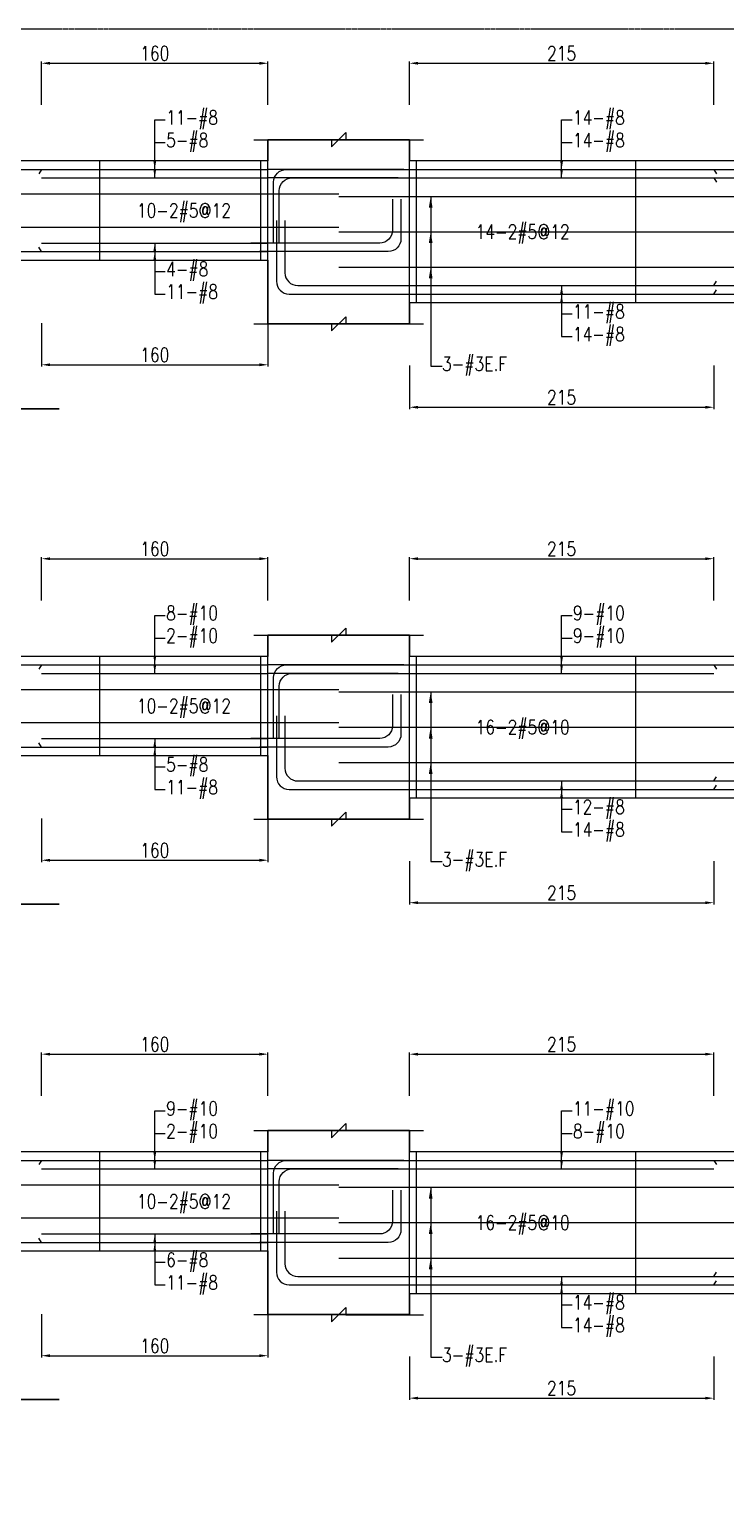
# Model space of a CAD drawing. Header units: millimetres. Extents: x 0 to 84580, y -12276 to 4373.
# Drawn here: x 30767 to 31260, y -2034 to -1000 of the extents above; entities that cross this region are included whole.
import ezdxf
from ezdxf.enums import TextEntityAlignment as Align

# ---------------------------------------------------------------- set-up
doc = ezdxf.new("R2010")
doc.units = ezdxf.units.MM
doc.header["$MEASUREMENT"] = 0
doc.linetypes.add('CENTER', pattern=[2, 1.25, -0.25, 0.25, -0.25])
for name, color, linetype in [('S-DIM', 2, 'Continuous'), ('S-GRID', 1, 'CENTER'), ('S-LEADER', 2, 'Continuous'), ('S-RC', 130, 'Continuous'), ('S-REINF', 6, 'Continuous'), ('S-TEXT', 2, 'Continuous')]:
    doc.layers.add(name, color=color, linetype=linetype)
doc.styles.add('CS4', font='romans.shx', dxfattribs={"width": 0.8, "bigfont": 'lsp.shx'})
doc.styles.get("Standard").update_dxf_attribs({"font": 'arial.ttf'})
doc.dimstyles.new('ISO-25', dxfattribs={"dimtxt": 2.5, "dimasz": 2.5, "dimexe": 1.25, "dimexo": 0.625, "dimtad": 1, "dimtxsty": 'Standard', "dimcen": 2.5, "dimadec": 0, "dimazin": 0, "dimtfac": 1, "dimtmove": 0, "dimatfit": 3, "dimfxl": 0, "dimarcsym": 0})

# ---------------------------------------------------------------- blocks, each defined once
blk = doc.blocks.new('*D836')
at = {"layer": 'DEFPOINTS', "color": 0, "transparency": 16777216}
for p in [(30936.1, -1724), (30776.1, -1754), (30936.1, -1754)]:
    blk.add_point(p, dxfattribs=at)
at = {"layer": 'S-DIM', "color": 0, "lineweight": -2, "transparency": 16777216}
for p, q in [((30776.1, -1753.4), (30776.1, -1722.8)), ((30782.1, -1724), (30930.1, -1724)), ((30936.1, -1753.4), (30936.1, -1722.8))]:
    blk.add_line(p, q, dxfattribs=at)
at = {"layer": 'S-DIM', "color": 0, "transparency": 16777216}
for points in [[(30782.1, -1723), (30782.1, -1725), (30776.1, -1724)], [(30930.1, -1723), (30930.1, -1725), (30936.1, -1724)]]:
    blk.add_solid(points, dxfattribs=at)
at = {"layer": 'S-DIM', "color": 0, "transparency": 16777216, "insert": (30856.1, -1717), "char_height": 10, "attachment_point": 5, "style": 'CS4'}
blk.add_mtext('160', dxfattribs=at)
blk = doc.blocks.new('*D838')
at = {"layer": 'DEFPOINTS', "color": 0, "transparency": 16777216}
for p in [(30776.1, -1907), (30936.1, -1907), (30936.1, -1937)]:
    blk.add_point(p, dxfattribs=at)
at = {"layer": 'S-DIM', "color": 0, "lineweight": -2, "transparency": 16777216}
for p, q in [((30776.1, -1907.6), (30776.1, -1938.3)), ((30936.1, -1907.6), (30936.1, -1938.3)), ((30782.1, -1937), (30930.1, -1937))]:
    blk.add_line(p, q, dxfattribs=at)
at = {"layer": 'S-DIM', "color": 0, "transparency": 16777216}
for points in [[(30782.1, -1936), (30782.1, -1938), (30776.1, -1937)], [(30930.1, -1936), (30930.1, -1938), (30936.1, -1937)]]:
    blk.add_solid(points, dxfattribs=at)
at = {"layer": 'S-DIM', "color": 0, "transparency": 16777216, "insert": (30856.1, -1930), "char_height": 10, "attachment_point": 5, "style": 'CS4'}
blk.add_mtext('160', dxfattribs=at)
blk = doc.blocks.new('*D840')
at = {"layer": 'DEFPOINTS', "color": 0, "transparency": 16777216}
for p in [(30936.1, -1374), (30776.1, -1404), (30936.1, -1404)]:
    blk.add_point(p, dxfattribs=at)
at = {"layer": 'S-DIM', "color": 0, "lineweight": -2, "transparency": 16777216}
for p, q in [((30776.1, -1403.4), (30776.1, -1372.8)), ((30782.1, -1374), (30930.1, -1374)), ((30936.1, -1403.4), (30936.1, -1372.8))]:
    blk.add_line(p, q, dxfattribs=at)
at = {"layer": 'S-DIM', "color": 0, "transparency": 16777216}
for points in [[(30782.1, -1373), (30782.1, -1375), (30776.1, -1374)], [(30930.1, -1373), (30930.1, -1375), (30936.1, -1374)]]:
    blk.add_solid(points, dxfattribs=at)
at = {"layer": 'S-DIM', "color": 0, "transparency": 16777216, "insert": (30856.1, -1367), "char_height": 10, "attachment_point": 5, "style": 'CS4'}
blk.add_mtext('160', dxfattribs=at)
blk = doc.blocks.new('*D842')
at = {"layer": 'DEFPOINTS', "color": 0, "transparency": 16777216}
for p in [(30776.1, -1557), (30936.1, -1557), (30936.1, -1587)]:
    blk.add_point(p, dxfattribs=at)
at = {"layer": 'S-DIM', "color": 0, "lineweight": -2, "transparency": 16777216}
for p, q in [((30776.1, -1557.6), (30776.1, -1588.3)), ((30936.1, -1557.6), (30936.1, -1588.3)), ((30782.1, -1587), (30930.1, -1587))]:
    blk.add_line(p, q, dxfattribs=at)
at = {"layer": 'S-DIM', "color": 0, "transparency": 16777216}
for points in [[(30782.1, -1586), (30782.1, -1588), (30776.1, -1587)], [(30930.1, -1586), (30930.1, -1588), (30936.1, -1587)]]:
    blk.add_solid(points, dxfattribs=at)
at = {"layer": 'S-DIM', "color": 0, "transparency": 16777216, "insert": (30856.1, -1580), "char_height": 10, "attachment_point": 5, "style": 'CS4'}
blk.add_mtext('160', dxfattribs=at)
blk = doc.blocks.new('*D844')
at = {"layer": 'DEFPOINTS', "color": 0, "transparency": 16777216}
for p in [(30936.1, -1024), (30776.1, -1054), (30936.1, -1054)]:
    blk.add_point(p, dxfattribs=at)
at = {"layer": 'S-DIM', "color": 0, "lineweight": -2, "transparency": 16777216}
for p, q in [((30776.1, -1053.4), (30776.1, -1022.8)), ((30782.1, -1024), (30930.1, -1024)), ((30936.1, -1053.4), (30936.1, -1022.8))]:
    blk.add_line(p, q, dxfattribs=at)
at = {"layer": 'S-DIM', "color": 0, "transparency": 16777216}
for points in [[(30782.1, -1023), (30782.1, -1025), (30776.1, -1024)], [(30930.1, -1023), (30930.1, -1025), (30936.1, -1024)]]:
    blk.add_solid(points, dxfattribs=at)
at = {"layer": 'S-DIM', "color": 0, "transparency": 16777216, "insert": (30856.1, -1017), "char_height": 10, "attachment_point": 5, "style": 'CS4'}
blk.add_mtext('160', dxfattribs=at)
blk = doc.blocks.new('*D854')
at = {"layer": 'DEFPOINTS', "color": 0, "transparency": 16777216}
for p in [(30776.1, -1207), (30936.1, -1207), (30936.1, -1237)]:
    blk.add_point(p, dxfattribs=at)
at = {"layer": 'S-DIM', "color": 0, "lineweight": -2, "transparency": 16777216}
for p, q in [((30776.1, -1207.6), (30776.1, -1238.3)), ((30936.1, -1207.6), (30936.1, -1238.3)), ((30782.1, -1237), (30930.1, -1237))]:
    blk.add_line(p, q, dxfattribs=at)
at = {"layer": 'S-DIM', "color": 0, "transparency": 16777216}
for points in [[(30782.1, -1236), (30782.1, -1238), (30776.1, -1237)], [(30930.1, -1236), (30930.1, -1238), (30936.1, -1237)]]:
    blk.add_solid(points, dxfattribs=at)
at = {"layer": 'S-DIM', "color": 0, "transparency": 16777216, "insert": (30856.1, -1230), "char_height": 10, "attachment_point": 5, "style": 'CS4'}
blk.add_mtext('160', dxfattribs=at)
blk = doc.blocks.new('*D863')
at = {"layer": 'DEFPOINTS', "color": 0, "transparency": 16777216}
for p in [(31251.1, -1724), (31036.1, -1754), (31251.1, -1754)]:
    blk.add_point(p, dxfattribs=at)
at = {"layer": 'S-DIM', "color": 0, "lineweight": -2, "transparency": 16777216}
for p, q in [((31036.1, -1753.4), (31036.1, -1722.8)), ((31042.1, -1724), (31245.1, -1724)), ((31251.1, -1753.4), (31251.1, -1722.8))]:
    blk.add_line(p, q, dxfattribs=at)
at = {"layer": 'S-DIM', "color": 0, "transparency": 16777216}
for points in [[(31042.1, -1723), (31042.1, -1725), (31036.1, -1724)], [(31245.1, -1723), (31245.1, -1725), (31251.1, -1724)]]:
    blk.add_solid(points, dxfattribs=at)
at = {"layer": 'S-DIM', "color": 0, "transparency": 16777216, "insert": (31143.6, -1717), "char_height": 10, "attachment_point": 5, "style": 'CS4'}
blk.add_mtext('215', dxfattribs=at)
blk = doc.blocks.new('*D865')
at = {"layer": 'DEFPOINTS', "color": 0, "transparency": 16777216}
for p in [(31036.1, -1937), (31251.1, -1937), (31251.1, -1967)]:
    blk.add_point(p, dxfattribs=at)
at = {"layer": 'S-DIM', "color": 0, "lineweight": -2, "transparency": 16777216}
for p, q in [((31036.1, -1937.6), (31036.1, -1968.3)), ((31251.1, -1937.6), (31251.1, -1968.3)), ((31042.1, -1967), (31245.1, -1967))]:
    blk.add_line(p, q, dxfattribs=at)
at = {"layer": 'S-DIM', "color": 0, "transparency": 16777216}
for points in [[(31042.1, -1966), (31042.1, -1968), (31036.1, -1967)], [(31245.1, -1966), (31245.1, -1968), (31251.1, -1967)]]:
    blk.add_solid(points, dxfattribs=at)
at = {"layer": 'S-DIM', "color": 0, "transparency": 16777216, "insert": (31143.6, -1960), "char_height": 10, "attachment_point": 5, "style": 'CS4'}
blk.add_mtext('215', dxfattribs=at)
blk = doc.blocks.new('*D867')
at = {"layer": 'DEFPOINTS', "color": 0, "transparency": 16777216}
for p in [(31251.1, -1374), (31036.1, -1404), (31251.1, -1404)]:
    blk.add_point(p, dxfattribs=at)
at = {"layer": 'S-DIM', "color": 0, "lineweight": -2, "transparency": 16777216}
for p, q in [((31036.1, -1403.4), (31036.1, -1372.8)), ((31042.1, -1374), (31245.1, -1374)), ((31251.1, -1403.4), (31251.1, -1372.8))]:
    blk.add_line(p, q, dxfattribs=at)
at = {"layer": 'S-DIM', "color": 0, "transparency": 16777216}
for points in [[(31042.1, -1373), (31042.1, -1375), (31036.1, -1374)], [(31245.1, -1373), (31245.1, -1375), (31251.1, -1374)]]:
    blk.add_solid(points, dxfattribs=at)
at = {"layer": 'S-DIM', "color": 0, "transparency": 16777216, "insert": (31143.6, -1367), "char_height": 10, "attachment_point": 5, "style": 'CS4'}
blk.add_mtext('215', dxfattribs=at)
blk = doc.blocks.new('*D877')
at = {"layer": 'DEFPOINTS', "color": 0, "transparency": 16777216}
for p in [(31036.1, -1587), (31251.1, -1587), (31251.1, -1617)]:
    blk.add_point(p, dxfattribs=at)
at = {"layer": 'S-DIM', "color": 0, "lineweight": -2, "transparency": 16777216}
for p, q in [((31036.1, -1587.6), (31036.1, -1618.3)), ((31251.1, -1587.6), (31251.1, -1618.3)), ((31042.1, -1617), (31245.1, -1617))]:
    blk.add_line(p, q, dxfattribs=at)
at = {"layer": 'S-DIM', "color": 0, "transparency": 16777216}
for points in [[(31042.1, -1616), (31042.1, -1618), (31036.1, -1617)], [(31245.1, -1616), (31245.1, -1618), (31251.1, -1617)]]:
    blk.add_solid(points, dxfattribs=at)
at = {"layer": 'S-DIM', "color": 0, "transparency": 16777216, "insert": (31143.6, -1610), "char_height": 10, "attachment_point": 5, "style": 'CS4'}
blk.add_mtext('215', dxfattribs=at)
blk = doc.blocks.new('*D879')
at = {"layer": 'DEFPOINTS', "color": 0, "transparency": 16777216}
for p in [(31251.1, -1024), (31036.1, -1054), (31251.1, -1054)]:
    blk.add_point(p, dxfattribs=at)
at = {"layer": 'S-DIM', "color": 0, "lineweight": -2, "transparency": 16777216}
for p, q in [((31036.1, -1053.4), (31036.1, -1022.8)), ((31042.1, -1024), (31245.1, -1024)), ((31251.1, -1053.4), (31251.1, -1022.8))]:
    blk.add_line(p, q, dxfattribs=at)
at = {"layer": 'S-DIM', "color": 0, "transparency": 16777216}
for points in [[(31042.1, -1023), (31042.1, -1025), (31036.1, -1024)], [(31245.1, -1023), (31245.1, -1025), (31251.1, -1024)]]:
    blk.add_solid(points, dxfattribs=at)
at = {"layer": 'S-DIM', "color": 0, "transparency": 16777216, "insert": (31143.6, -1017), "char_height": 10, "attachment_point": 5, "style": 'CS4'}
blk.add_mtext('215', dxfattribs=at)
blk = doc.blocks.new('*D881')
at = {"layer": 'DEFPOINTS', "color": 0, "transparency": 16777216}
for p in [(31036.1, -1237), (31251.1, -1237), (31251.1, -1267)]:
    blk.add_point(p, dxfattribs=at)
at = {"layer": 'S-DIM', "color": 0, "lineweight": -2, "transparency": 16777216}
for p, q in [((31036.1, -1237.6), (31036.1, -1268.3)), ((31251.1, -1237.6), (31251.1, -1268.3)), ((31042.1, -1267), (31245.1, -1267))]:
    blk.add_line(p, q, dxfattribs=at)
at = {"layer": 'S-DIM', "color": 0, "transparency": 16777216}
for points in [[(31042.1, -1266), (31042.1, -1268), (31036.1, -1267)], [(31245.1, -1266), (31245.1, -1268), (31251.1, -1267)]]:
    blk.add_solid(points, dxfattribs=at)
at = {"layer": 'S-DIM', "color": 0, "transparency": 16777216, "insert": (31143.6, -1260), "char_height": 10, "attachment_point": 5, "style": 'CS4'}
blk.add_mtext('215', dxfattribs=at)

msp = doc.modelspace()

# ---------------------------------------------------------------- linework, layer by layer
at = {"layer": 'S-GRID'}
msp.add_lwpolyline([(29374, -3069), (32603, -3069), (32603, -1000), (29374, -1000), (29374, -3069)], dxfattribs=at)
at = {"layer": 'S-RC'}
for points in [[(30926.096, -1078.007), (30981.096, -1078.018), (30981.095, -1083.018), (30991.097, -1073.02), (30991.096, -1078.02), (31046.096, -1078.031)], [(30926.096, -1078.007), (30981.096, -1078.018), (30981.095, -1083.018), (30991.097, -1073.02), (30991.096, -1078.02), (31046.096, -1078.031)], [(30936.096, -1163.007), (30936.096, -1208.007), (31036.096, -1208.007), (31036.096, -1078.007), (30936.096, -1078.007), (30936.096, -1093.007)], [(31036.096, -1193.007), (31036.096, -1208.007), (30936.096, -1208.007), (30936.096, -1078.007), (31036.096, -1078.007), (31036.096, -1093.007)], [(30936.096, -1093.007), (30461.096, -1093.007)], [(31676.096, -1093.007), (31036.096, -1093.007)], [(30461.096, -1163.007), (30936.096, -1163.007)], [(31036.096, -1193.007), (31676.096, -1193.007)], [(30926.096, -1208.007), (30981.096, -1208.018), (30981.095, -1213.018), (30991.097, -1203.02), (30991.096, -1208.02), (31046.096, -1208.031)], [(30926.096, -1208.007), (30981.096, -1208.018), (30981.095, -1213.018), (30991.097, -1203.02), (30991.096, -1208.02), (31046.096, -1208.031)], [(30698.596, -1268.007), (30788.596, -1268.007), (30608.596, -1268.007)], [(30926.096, -1428.007), (30981.096, -1428.018), (30981.095, -1433.018), (30991.097, -1423.02), (30991.096, -1428.02), (31046.096, -1428.031)], [(30926.096, -1428.007), (30981.096, -1428.018), (30981.095, -1433.018), (30991.097, -1423.02), (30991.096, -1428.02), (31046.096, -1428.031)], [(30936.096, -1513.007), (30936.096, -1558.007), (31036.096, -1558.007), (31036.096, -1428.007), (30936.096, -1428.007), (30936.096, -1443.007)], [(31036.096, -1543.007), (31036.096, -1558.007), (30936.096, -1558.007), (30936.096, -1428.007), (31036.096, -1428.007), (31036.096, -1443.007)], [(30936.096, -1443.007), (30461.096, -1443.007)], [(31676.096, -1443.007), (31036.096, -1443.007)], [(30461.096, -1513.007), (30936.096, -1513.007)], [(31036.096, -1543.007), (31676.096, -1543.007)], [(30926.096, -1558.007), (30981.096, -1558.018), (30981.095, -1563.018), (30991.097, -1553.02), (30991.096, -1558.02), (31046.096, -1558.031)], [(30926.096, -1558.007), (30981.096, -1558.018), (30981.095, -1563.018), (30991.097, -1553.02), (30991.096, -1558.02), (31046.096, -1558.031)], [(30698.596, -1618.007), (30788.596, -1618.007), (30608.596, -1618.007)], [(30926.096, -1778.007), (30981.096, -1778.018), (30981.095, -1783.018), (30991.097, -1773.02), (30991.096, -1778.02), (31046.096, -1778.031)], [(30926.096, -1778.007), (30981.096, -1778.018), (30981.095, -1783.018), (30991.097, -1773.02), (30991.096, -1778.02), (31046.096, -1778.031)], [(30936.096, -1863.007), (30936.096, -1908.007), (31036.096, -1908.007), (31036.096, -1778.007), (30936.096, -1778.007), (30936.096, -1793.007)], [(31036.096, -1893.007), (31036.096, -1908.007), (30936.096, -1908.007), (30936.096, -1778.007), (31036.096, -1778.007), (31036.096, -1793.007)], [(30936.096, -1793.007), (30461.096, -1793.007)], [(31676.096, -1793.007), (31036.096, -1793.007)], [(30461.096, -1863.007), (30936.096, -1863.007)], [(31036.096, -1893.007), (31676.096, -1893.007)], [(30926.096, -1908.007), (30981.096, -1908.018), (30981.095, -1913.018), (30991.097, -1903.02), (30991.096, -1908.02), (31046.096, -1908.031)], [(30926.096, -1908.007), (30981.096, -1908.018), (30981.095, -1913.018), (30991.097, -1903.02), (30991.096, -1908.02), (31046.096, -1908.031)], [(30698.596, -1968.007), (30788.596, -1968.007), (30608.596, -1968.007)]]:
    msp.add_lwpolyline(points, dxfattribs=at)
at = {"layer": 'S-REINF', "color": 1}
for points in [[(30817.346, -1163.007), (30817.346, -1093.007)], [(30931.096, -1163.007), (30931.096, -1093.007)], [(31041.096, -1193.007), (31041.096, -1093.007)], [(31196.096, -1193.007), (31196.096, -1093.007)], [(30411.096, -1116.34), (30986.096, -1116.34)], [(30986.096, -1118.007), (31726.096, -1118.007)], [(30411.096, -1139.674), (30986.096, -1139.674)], [(30986.096, -1143.007), (31726.096, -1143.007)], [(30986.096, -1168.007), (31726.096, -1168.007)], [(30817.346, -1513.007), (30817.346, -1443.007)], [(30931.096, -1513.007), (30931.096, -1443.007)], [(31041.096, -1543.007), (31041.096, -1443.007)], [(31196.096, -1543.007), (31196.096, -1443.007)], [(30411.096, -1466.34), (30986.096, -1466.34)], [(30986.096, -1468.007), (31726.096, -1468.007)], [(30411.096, -1489.674), (30986.096, -1489.674)], [(30986.096, -1493.007), (31726.096, -1493.007)], [(30986.096, -1518.007), (31726.096, -1518.007)], [(30817.346, -1863.007), (30817.346, -1793.007)], [(30931.096, -1863.007), (30931.096, -1793.007)], [(31041.096, -1893.007), (31041.096, -1793.007)], [(31196.096, -1893.007), (31196.096, -1793.007)], [(30411.096, -1816.34), (30986.096, -1816.34)], [(30986.096, -1818.007), (31726.096, -1818.007)], [(30411.096, -1839.674), (30986.096, -1839.674)], [(30986.096, -1843.007), (31726.096, -1843.007)], [(30986.096, -1868.007), (31726.096, -1868.007)]]:
    msp.add_lwpolyline(points, dxfattribs=at)
at = {"layer": 'S-REINF'}
for points in [[(30621.096, -1099.007), (30776.096, -1099.007)], [(30776.096, -1099.007), (30774.096, -1102.007)], [(30776.096, -1099.007), (30936.096, -1099.007)], [(30776.096, -1105.007), (30936.096, -1105.007)], [(31032.096, -1099.007), (30936.096, -1099.007)], [(31028.096, -1105.007), (30936.096, -1105.007)], [(31036.096, -1099.007), (31251.096, -1099.007)], [(31036.096, -1105.007), (31251.096, -1105.007)], [(31251.096, -1099.007), (31253.096, -1102.007)], [(31251.096, -1099.007), (31461.096, -1099.007)], [(31251.096, -1105.007), (31253.096, -1108.007)], [(31251.096, -1105.007), (31461.096, -1105.007)], [(30621.096, -1157.007), (30776.096, -1157.007)], [(30776.096, -1157.007), (30774.096, -1154.007)], [(30776.096, -1151.007), (30936.096, -1151.007)], [(30776.096, -1157.007), (30936.096, -1157.007)], [(31251.096, -1181.007), (31253.096, -1178.007)], [(31036.096, -1181.007), (31251.096, -1181.007)], [(31036.096, -1187.007), (31251.096, -1187.007)], [(31251.096, -1181.007), (31461.096, -1181.007)], [(31251.096, -1187.007), (31253.096, -1184.007)], [(31251.096, -1187.007), (31461.096, -1187.007)], [(30621.096, -1449.007), (30776.096, -1449.007)], [(30776.096, -1449.007), (30774.096, -1452.007)], [(30776.096, -1449.007), (30936.096, -1449.007)], [(30776.096, -1455.007), (30936.096, -1455.007)], [(31032.096, -1449.007), (30936.096, -1449.007)], [(31028.096, -1455.007), (30936.096, -1455.007)], [(31036.096, -1449.007), (31251.096, -1449.007)], [(31036.096, -1455.007), (31251.096, -1455.007)], [(31251.096, -1449.007), (31253.096, -1452.007)], [(31251.096, -1449.007), (31461.096, -1449.007)], [(30621.096, -1507.007), (30776.096, -1507.007)], [(30776.096, -1507.007), (30774.096, -1504.007)], [(30776.096, -1501.007), (30936.096, -1501.007)], [(30776.096, -1507.007), (30936.096, -1507.007)], [(31036.096, -1531.007), (31251.096, -1531.007)], [(31251.096, -1531.007), (31253.096, -1528.007)], [(31251.096, -1531.007), (31461.096, -1531.007)], [(31036.096, -1537.007), (31251.096, -1537.007)], [(31251.096, -1537.007), (31253.096, -1534.007)], [(31251.096, -1537.007), (31461.096, -1537.007)], [(30621.096, -1799.007), (30776.096, -1799.007)], [(30776.096, -1799.007), (30774.096, -1802.007)], [(30776.096, -1799.007), (30936.096, -1799.007)], [(31032.096, -1799.007), (30936.096, -1799.007)], [(31036.096, -1799.007), (31251.096, -1799.007)], [(31251.096, -1799.007), (31253.096, -1802.007)], [(31251.096, -1799.007), (31461.096, -1799.007)], [(30776.096, -1805.007), (30936.096, -1805.007)], [(31028.096, -1805.007), (30936.096, -1805.007)], [(31036.096, -1805.007), (31251.096, -1805.007)], [(30776.096, -1851.007), (30936.096, -1851.007)], [(30621.096, -1857.007), (30776.096, -1857.007)], [(30776.096, -1857.007), (30774.096, -1854.007)], [(30776.096, -1857.007), (30936.096, -1857.007)], [(31036.096, -1881.007), (31251.096, -1881.007)], [(31251.096, -1881.007), (31253.096, -1878.007)], [(31251.096, -1881.007), (31461.096, -1881.007)], [(31036.096, -1887.007), (31251.096, -1887.007)], [(31251.096, -1887.007), (31253.096, -1884.007)], [(31251.096, -1887.007), (31461.096, -1887.007)]]:
    msp.add_lwpolyline(points, dxfattribs=at)
for points in [[(30940.096, -1151.007), (30940.096, -1108.007, -0.41421356), (30949.096, -1099.007), (31036.096, -1099.007)], [(30944.096, -1151.007), (30944.096, -1114.007, -0.41421356), (30953.096, -1105.007), (31036.096, -1105.007)], [(31024.096, -1120.007), (31024.096, -1142.007, -0.41421356), (31015.096, -1151.007), (30924.096, -1151.007)], [(31030.096, -1120.007), (31030.096, -1148.007, -0.41421356), (31021.096, -1157.007), (30930.096, -1157.007)], [(30942.096, -1135.007), (30942.096, -1178.007, 0.41421356), (30951.096, -1187.007), (31036.096, -1187.007)], [(30948.096, -1135.007), (30948.096, -1172.007, 0.41421356), (30957.096, -1181.007), (31036.096, -1181.007)], [(30940.096, -1501.007), (30940.096, -1458.007, -0.41421356), (30949.096, -1449.007), (31036.096, -1449.007)], [(30944.096, -1501.007), (30944.096, -1464.007, -0.41421356), (30953.096, -1455.007), (31036.096, -1455.007)], [(31024.096, -1470.007), (31024.096, -1492.007, -0.41421356), (31015.096, -1501.007), (30924.096, -1501.007)], [(31030.096, -1470.007), (31030.096, -1498.007, -0.41421356), (31021.096, -1507.007), (30930.096, -1507.007)], [(30942.096, -1485.007), (30942.096, -1528.007, 0.41421356), (30951.096, -1537.007), (31036.096, -1537.007)], [(30948.096, -1485.007), (30948.096, -1522.007, 0.41421356), (30957.096, -1531.007), (31036.096, -1531.007)], [(30940.096, -1851.007), (30940.096, -1808.007, -0.41421356), (30949.096, -1799.007), (31036.096, -1799.007)], [(30944.096, -1851.007), (30944.096, -1814.007, -0.41421356), (30953.096, -1805.007), (31036.096, -1805.007)], [(31024.096, -1820.007), (31024.096, -1842.007, -0.41421356), (31015.096, -1851.007), (30924.096, -1851.007)], [(31030.096, -1820.007), (31030.096, -1848.007, -0.41421356), (31021.096, -1857.007), (30930.096, -1857.007)], [(30942.096, -1835.007), (30942.096, -1878.007, 0.41421356), (30951.096, -1887.007), (31036.096, -1887.007)], [(30948.096, -1835.007), (30948.096, -1872.007, 0.41421356), (30957.096, -1881.007), (31036.096, -1881.007)]]:
    msp.add_lwpolyline(points, format="xyb", dxfattribs=at)

# ---------------------------------------------------------------- texts
at = {"layer": 'S-LEADER', "char_height": 10, "attachment_point": 4, "style": 'CS4'}
for s, insert in [('11-#8', (30864.096, -1064.007)), ('14-#8', (31151.596, -1064.007)), ('5-#8', (30864.096, -1080.007)), ('14-#8', (31151.596, -1080.007)), ('4-#8', (30864.096, -1171.007)), ('11-#8', (30864.096, -1187.007)), ('11-#8', (31151.596, -1201.007)), ('14-#8', (31151.596, -1217.007)), ('8-#10', (30864.096, -1414.007)), ('9-#10', (31151.596, -1414.007)), ('2-#10', (30864.096, -1430.007)), ('9-#10', (31151.596, -1430.007)), ('5-#8', (30864.096, -1521.007)), ('11-#8', (30864.096, -1537.007)), ('12-#8', (31151.596, -1551.007)), ('14-#8', (31151.596, -1567.007)), ('9-#10', (30864.096, -1764.007)), ('11-#10', (31151.596, -1764.007)), ('2-#10', (30864.096, -1780.007)), ('8-#10', (31151.596, -1780.007)), ('6-#8', (30864.096, -1871.007)), ('11-#8', (30864.096, -1887.007)), ('14-#8', (31151.596, -1901.007)), ('14-#8', (31151.596, -1917.007))]:
    msp.add_mtext(s, dxfattribs=dict(at, insert=insert))
at = {"layer": 'S-LEADER', "color": 3, "char_height": 10, "attachment_point": 4, "style": 'CS4'}
for insert in [(31059.096, -1238.007), (31059.096, -1588.007), (31059.096, -1938.007)]:
    msp.add_mtext('3-#3E.F', dxfattribs=dict(at, insert=insert))
at = {"layer": 'S-TEXT', "color": 1, "style": 'CS4', "width": 0.8}
for s, p in [('10-2#5@12', (30876.721, -1133.007)), ('14-2#5@12', (31116.096, -1148.007)), ('10-2#5@12', (30876.721, -1483.007)), ('16-2#5@10', (31116.096, -1498.007)), ('10-2#5@12', (30876.721, -1833.007)), ('16-2#5@10', (31116.096, -1848.007))]:
    msp.add_text(s, height=10, dxfattribs=at).set_placement(p, align=Align.CENTER)

# ---------------------------------------------------------------- dimensions: what is measured, and where the dimension line sits
at = {"layer": 'S-DIM'}
for p1, p2, distance, picture, middle in [((30776.096, -1054.007), (30936.096, -1054.007), 30, '*D844', (30856.096, -1017.007)), ((31036.096, -1054.007), (31251.096, -1054.007), 30, '*D879', (31143.596, -1017.007)), ((30776.096, -1207.007), (30936.096, -1207.007), -30, '*D854', (30856.096, -1230.007)), ((31036.096, -1237.007), (31251.096, -1237.007), -30, '*D881', (31143.596, -1260.007)), ((30776.096, -1404.007), (30936.096, -1404.007), 30, '*D840', (30856.096, -1367.007)), ((31036.096, -1404.007), (31251.096, -1404.007), 30, '*D867', (31143.596, -1367.007)), ((30776.096, -1557.007), (30936.096, -1557.007), -30, '*D842', (30856.096, -1580.007)), ((31036.096, -1587.007), (31251.096, -1587.007), -30, '*D877', (31143.596, -1610.007)), ((30776.096, -1754.007), (30936.096, -1754.007), 30, '*D836', (30856.096, -1717.007)), ((31036.096, -1754.007), (31251.096, -1754.007), 30, '*D863', (31143.596, -1717.007)), ((30776.096, -1907.007), (30936.096, -1907.007), -30, '*D838', (30856.096, -1930.007)), ((31036.096, -1937.007), (31251.096, -1937.007), -30, '*D865', (31143.596, -1960.007))]:
    dim = msp.add_aligned_dim(p1=p1, p2=p2, distance=distance, dimstyle='ISO-25', override={"dimtxt": 10, "dimasz": 6, "dimgap": 2, "dimtxsty": 'CS4'}, dxfattribs=at)
    dim.commit()
    dim.dimension.update_dxf_attribs({"geometry": picture, "text_midpoint": middle})

# ---------------------------------------------------------------- leaders
at = {"layer": 'S-LEADER', "annotation_type": 0, "has_hookline": 1, "hookline_direction": 0}
for points, override, text_width in [([(30856.096, -1099.007), (30856.096, -1064.007), (30863.471, -1064.007)], {"dimasz": 6, "dimtad": 0}, 37.333), ([(31143.596, -1099.007), (31143.596, -1064.007), (31150.971, -1064.007)], {"dimasz": 6, "dimtad": 0}, 37.333), ([(30856.096, -1105.007), (30856.096, -1080.007), (30863.471, -1080.007)], {"dimasz": 6, "dimtad": 0}, 30.857), ([(31143.596, -1105.007), (31143.596, -1080.007), (31150.971, -1080.007)], {"dimasz": 6, "dimtad": 0}, 37.333), ([(30856.096, -1151.007), (30856.096, -1171.007), (30863.471, -1171.007)], {"dimasz": 6, "dimtad": 0}, 30.857), ([(30856.096, -1157.007), (30856.096, -1187.007), (30863.471, -1187.007)], {"dimasz": 6, "dimtad": 0}, 37.333), ([(31051.096, -1168.007), (31051.096, -1238.007), (31058.471, -1238.007)], {"dimasz": 8, "dimtad": 0}, 49.524), ([(31143.596, -1181.007), (31143.596, -1201.007), (31150.971, -1201.007)], {"dimasz": 6, "dimtad": 0}, 37.333), ([(31143.596, -1187.007), (31143.596, -1217.007), (31150.971, -1217.007)], {"dimasz": 6, "dimtad": 0}, 37.333), ([(30856.096, -1449.007), (30856.096, -1414.007), (30863.471, -1414.007)], {"dimasz": 6, "dimtad": 0}, 38.476), ([(31143.596, -1449.007), (31143.596, -1414.007), (31150.971, -1414.007)], {"dimasz": 6, "dimtad": 0}, 38.476), ([(30856.096, -1455.007), (30856.096, -1430.007), (30863.471, -1430.007)], {"dimasz": 6, "dimtad": 0}, 38.476), ([(31143.596, -1455.007), (31143.596, -1430.007), (31150.971, -1430.007)], {"dimasz": 6, "dimtad": 0}, 38.476), ([(30856.096, -1501.007), (30856.096, -1521.007), (30863.471, -1521.007)], {"dimasz": 6, "dimtad": 0}, 30.857), ([(30856.096, -1507.007), (30856.096, -1537.007), (30863.471, -1537.007)], {"dimasz": 6, "dimtad": 0}, 37.333), ([(31051.096, -1518.007), (31051.096, -1588.007), (31058.471, -1588.007)], {"dimasz": 8, "dimtad": 0}, 49.524), ([(31143.596, -1531.007), (31143.596, -1551.007), (31150.971, -1551.007)], {"dimasz": 6, "dimtad": 0}, 37.333), ([(31143.596, -1537.007), (31143.596, -1567.007), (31150.971, -1567.007)], {"dimasz": 6, "dimtad": 0}, 37.333), ([(30856.096, -1799.007), (30856.096, -1764.007), (30863.471, -1764.007)], {"dimasz": 6, "dimtad": 0}, 38.476), ([(31143.596, -1799.007), (31143.596, -1764.007), (31150.971, -1764.007)], {"dimasz": 6, "dimtad": 0}, 44.952), ([(30856.096, -1805.007), (30856.096, -1780.007), (30863.471, -1780.007)], {"dimasz": 6, "dimtad": 0}, 38.476), ([(31143.596, -1805.007), (31143.596, -1780.007), (31150.971, -1780.007)], {"dimasz": 6, "dimtad": 0}, 38.476), ([(30856.096, -1851.007), (30856.096, -1871.007), (30863.471, -1871.007)], {"dimasz": 6, "dimtad": 0}, 30.476), ([(30856.096, -1857.007), (30856.096, -1887.007), (30863.471, -1887.007)], {"dimasz": 6, "dimtad": 0}, 37.333), ([(31051.096, -1868.007), (31051.096, -1938.007), (31058.471, -1938.007)], {"dimasz": 8, "dimtad": 0}, 49.524), ([(31143.596, -1881.007), (31143.596, -1901.007), (31150.971, -1901.007)], {"dimasz": 6, "dimtad": 0}, 37.333), ([(31143.596, -1887.007), (31143.596, -1917.007), (31150.971, -1917.007)], {"dimasz": 6, "dimtad": 0}, 37.333)]:
    msp.add_leader(points, dimstyle='ISO-25', override=override, dxfattribs=dict(at, text_width=text_width))
at = {"layer": 'S-LEADER'}
for points in [[(31051.096, -1118.007), (31051.096, -1238.007), (31059.096, -1238.007)], [(31051.096, -1143.007), (31051.096, -1238.007), (31059.096, -1238.007)], [(31051.096, -1468.007), (31051.096, -1588.007), (31059.096, -1588.007)], [(31051.096, -1493.007), (31051.096, -1588.007), (31059.096, -1588.007)], [(31051.096, -1818.007), (31051.096, -1938.007), (31059.096, -1938.007)], [(31051.096, -1843.007), (31051.096, -1938.007), (31059.096, -1938.007)]]:
    msp.add_leader(points, dimstyle='ISO-25', override={"dimasz": 8}, dxfattribs=at)

doc.saveas('drawing.dxf')
